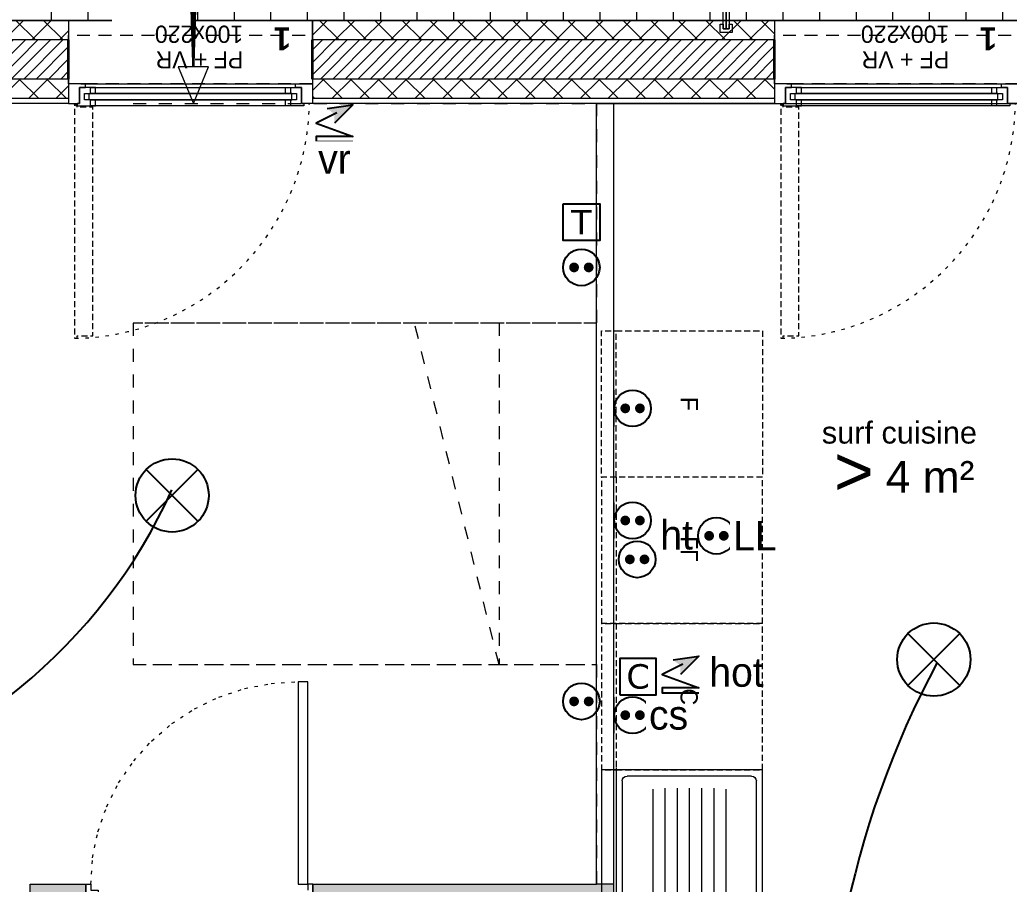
# Model space of a CAD drawing. Header units: centimetres. Extents: x 2666 to 9670, y 1889 to 5633.
# Drawn here: x 6692.1 to 7097.7, y 4563.4 to 4917.7 of the extents above; entities that cross this region are included whole.
import ezdxf

# ---------------------------------------------------------------- set-up
doc = ezdxf.new("R2010")
doc.units = ezdxf.units.CM
doc.header["$LTSCALE"] = 12.7
for name, pattern in [('Style de ligne -11', [0.694444, 0.41656, -0.277884]), ('Style de ligne -13', [0.295276, 0.19685, -0.098425]), ('Style de ligne -14', [0.295276, 0.19685, -0.098425]), ('Style de ligne -17', [0.694444, 0.41656, -0.277884]), ('Style de ligne -18', [0.328084, 0.109361, -0.218723]), ('VW-01', [0.83312, 0.41656, -0.41656])]:
    doc.linetypes.add(name, pattern=pattern)
for name, color, linetype, lineweight in [('B BATI-lumon', 7, 'Continuous', 20), ('B GÈnÈral', 7, 'Continuous', 5), ('B Général', 7, 'Continuous', 5), ('C ANNOTATIONS-prestations', 7, 'Continuous', 5), ('F REMPLISSAGE-vert foncÈ', 7, 'Continuous', 5), ('F REMPLISSAGE-vert foncé', 7, 'Continuous', 13), ('prlm-ELEC-CFA', 1, 'Continuous', 25), ('prlm-ELEC-CFO', 1, 'Continuous', 25)]:
    doc.layers.add(name, color=color, linetype=linetype, lineweight=lineweight)
doc.layers.add('B faience', color=7, linetype='Style de ligne -11', lineweight=13, true_color=0x0040ff)
doc.layers.add('D SURFACES-shab', color=1, linetype='Continuous', lineweight=5, true_color=0xff0000)
doc.layers.add('prlm-VMC', color=93, linetype='Continuous')
doc.styles.add('Eurostile', font='')
doc.styles.add('Eurostile (bold)', font='')
doc.styles.add('prlm-elec-cfo', font='comic.ttf', dxfattribs={"height": 12})
doc.styles.add('prlm-sejc', font='arial.ttf', dxfattribs={"height": 20})
doc.styles.add('prlm-vmc', font='pala.ttf', dxfattribs={"height": 14})
doc.styles.get('Eurostile').set_extended_font_data('Eurostile')
doc.styles.get('Eurostile (bold)').set_extended_font_data('Eurostile', bold=True)
pattern_1 = [(225, (0, 0), (5.656854, -5.656854), []), (315, (0, 0), (-5.656854, -5.656854), [])]
pattern_2 = [(45, (0, 0), (2.4253472, -2.6458333), [])]
pattern_3 = [(225, (0, 0), (5.656854, -5.656854), []), (315, (0, 0), (-5.656854, -5.656854), [])]

# ---------------------------------------------------------------- blocks, each defined once
blk = doc.blocks.new('PF 100.220 + VR')
at = {"layer": 'B Général', "color": 7, "linetype": 'Continuous', "lineweight": 13}
for p, q in [((-50, 7), (-50, 17)), ((50, 7), (50, 17))]:
    blk.add_line(p, q, dxfattribs=at)
at = {"layer": 'B Général'}
blk.add_line((45, 9), (-45, 9), dxfattribs=at)
at = {"layer": 'B Général', "color": 7, "linetype": 'Continuous', "lineweight": 35}
for p, q in [((-50, 7), (-50, -9)), ((50, 7), (50, -9))]:
    blk.add_line(p, q, dxfattribs=at)
at = {"layer": 'B Général', "color": 7, "linetype": 'Style de ligne -14', "lineweight": 5, "flags": 128}
blk.add_lwpolyline([(47.5, 113.27), (46.5, 113.27), (46.5, 112.27), (40, 112.27), (40, 18.5), (46.5, 18.5), (46.5, 17.5), (47.5, 17.5)], close=True, dxfattribs=at)
at = {"layer": 'B Général', "lineweight": 5, "flags": 128}
for points in [[(-43, 10.5), (-43, 9), (-50, 9), (-50, 17), (-45.5, 17), (-45.5, 10.5)], [(-41, 18), (41, 18), (41, 15.5), (-41, 15.5)], [(43, 10.5), (43, 9), (50, 9), (50, 17), (45.5, 17), (45.5, 10.5)], [(-43.5, 15.5), (43.5, 15.5), (43.5, 13), (-43.5, 13)], [(-41, 13), (41, 13), (41, 10.5), (-41, 10.5)]]:
    blk.add_lwpolyline(points, close=True, dxfattribs=at)
at = {"layer": 'B Général', "color": 7, "linetype": 'Continuous', "lineweight": 5, "flags": 128}
for points in [[(-39, 15.5), (-41.5, 15.5), (-41.5, 13), (-39, 13), (-39, 10.5), (-45.5, 10.5), (-45.5, 17), (-46.5, 17), (-46.5, 18), (-39, 18)], [(39, 15.5), (41.5, 15.5), (41.5, 13), (39, 13), (39, 10.5), (45.5, 10.5), (45.5, 17), (46.5, 17), (46.5, 18), (39, 18)]]:
    blk.add_lwpolyline(points, close=True, dxfattribs=at)
at = {"layer": 'B Général', "color": 7, "linetype": 'Style de ligne -17', "lineweight": 5, "flags": 128}
blk.add_lwpolyline([(-50, 9), (50, 9), (50, -11), (-50, -11)], close=True, dxfattribs=at)
at = {"layer": 'B Général', "lineweight": 13, "flags": 128}
blk.add_lwpolyline([(-50, -9), (-50, -17), (50, -17), (50, -9)], dxfattribs=at)
at = {"layer": 'B Général'}
blk.add_circle((47, 17.5), 0.5, dxfattribs=at)
at = {"layer": 'B Général', "color": 7, "linetype": 'Style de ligne -18', "lineweight": 5}
blk.add_arc((48.78, 15.78), 97.5, 90.8973, 179.2823, dxfattribs=at)
at = {"layer": 'B Général', "insert": (-21.61, 2.65), "char_height": 7.059, "attachment_point": 1, "rotation": 360, "line_spacing_factor": 0.894142, "style": 'Eurostile'}
blk.add_mtext('PF + VR', dxfattribs=at)
at = {"layer": 'C ANNOTATIONS-prestations', "attachment_point": 1, "rotation": 360, "line_spacing_factor": 0.894142}
for s, insert, char_height, style in [('1', (-41.14, -4.77), 9.41, 'Eurostile (bold)'), ('100x220', (-21.61, -7.83), 7.059, 'Eurostile')]:
    blk.add_mtext(s, dxfattribs=dict(at, insert=insert, char_height=char_height, style=style))
blk = doc.blocks.new('Groupe-31-1')
at = {"layer": 'B Général', "color": 7, "linetype": 'Continuous', "lineweight": 5}
for p, q in [((6704.89, 5109.39), (6704.89, 4917.39)), ((6719.89, 5109.39), (6719.89, 4917.39)), ((6734.89, 5109.39), (6734.89, 4917.39)), ((6749.89, 5109.39), (6749.89, 4917.39)), ((6764.89, 5109.39), (6764.89, 4917.39)), ((6779.89, 5109.39), (6779.89, 4917.39)), ((6794.89, 5109.39), (6794.89, 4917.39)), ((6809.89, 5109.39), (6809.89, 4917.39)), ((6824.89, 5109.39), (6824.89, 4917.39)), ((6839.89, 5109.39), (6839.89, 4917.39)), ((6854.89, 5109.39), (6854.89, 4917.39)), ((6869.89, 5109.39), (6869.89, 4917.39)), ((6884.89, 5109.39), (6884.89, 4917.39)), ((6899.89, 5109.39), (6899.89, 4917.39)), ((6914.89, 5109.39), (6914.89, 4917.39)), ((6929.89, 5109.39), (6929.89, 4917.39)), ((6944.89, 5109.39), (6944.89, 4917.39)), ((6959.89, 5109.39), (6959.89, 4917.39)), ((6974.89, 5109.39), (6974.89, 4917.39)), ((6989.89, 5109.39), (6989.89, 4917.39)), ((7004.89, 5109.39), (7004.89, 4917.39)), ((7019.89, 5109.39), (7019.89, 4917.39)), ((7034.89, 5109.39), (7034.89, 4917.39)), ((7049.89, 5109.39), (7049.89, 4917.39)), ((7064.89, 5109.39), (7064.89, 4917.39)), ((7079.89, 5109.39), (7079.89, 4917.39)), ((7094.89, 5109.39), (7094.89, 4917.39))]:
    blk.add_line(p, q, dxfattribs=at)
at = {"layer": 'B Général', "color": 7, "linetype": 'Continuous', "lineweight": 13, "flags": 128}
blk.add_lwpolyline([(7803.47, 4917.39), (7803.47, 5109.39), (6209.57, 5109.39), (6209.89, 4917.39), (7638.48, 4917.39)], close=True, dxfattribs=at)
blk = doc.blocks.new('Groupe-55-1')
at = {"layer": 'B BATI-lumon', "linetype": 'Continuous', "lineweight": 5, "flags": 128}
for points in [[(6979.14, 5112.39), (6979.14, 5108.89), (6980.38, 5108.89), (6980.38, 5110.82), (6982.88, 5110.82), (6982.88, 5108.89), (6984.14, 5108.89), (6984.14, 5112.39), (6980.14, 5112.39), (6980.14, 5112.39)], [(6980.38, 4913.97), (6980.38, 5110.82), (6981.63, 5110.82), (6981.63, 4913.97)], [(6981.63, 4913.97), (6981.63, 5110.82), (6982.88, 5110.82), (6982.88, 4913.97)], [(6979.14, 4912.39), (6979.14, 4915.89), (6980.38, 4915.89), (6980.38, 4913.97), (6982.88, 4913.97), (6982.88, 4915.89), (6984.14, 4915.89), (6984.14, 4912.39), (6980.14, 4912.39), (6980.14, 4912.39)]]:
    blk.add_lwpolyline(points, close=True, dxfattribs=at)
blk = doc.blocks.new('Groupe-62-1')
at = {"layer": 'B BATI-lumon'}
blk.add_blockref('Groupe-55-1', (0, 0), dxfattribs=at)
blk = doc.blocks.new('xi.EA')
at = {"layer": 'prlm-VMC', "color": 0, "linetype": 'ByBlock', "lineweight": 5, "flags": 128}
blk.add_lwpolyline([(-6.17, -15), (6.17, -15), (0, 0)], close=True, dxfattribs=at)
at = {"layer": 'prlm-VMC', "color": 0, "linetype": 'ByBlock', "lineweight": -2, "flags": 128}
blk.add_lwpolyline([(0, -15, 1, 4, 0), (0, -63.63, 1, 1, 0)], format="xyseb", dxfattribs=at)
at = {"layer": 'prlm-VMC', "color": 0, "linetype": 'ByBlock', "lineweight": 5}
blk.add_solid([(0, 0), (6.17, -15), (-6.17, -15), (0, 0)], dxfattribs=at)
blk = doc.blocks.new('xi.PTCE')
at = {"layer": 'prlm-ELEC-CFO', "color": 0}
for points in [[(-10.61, 10.61), (10.61, -10.61)], [(10.61, 10.61), (-10.61, -10.61)]]:
    blk.add_lwpolyline(points, dxfattribs=at)
at = {"layer": 'prlm-ELEC-CFO', "color": 0, "linetype": 'ByBlock'}
blk.add_circle((0, 0), 15, dxfattribs=at)
blk = doc.blocks.new('xi.PC')
at = {"color": 0, "lineweight": 5}
blk.add_wipeout([(-7.5, -7.5), (7.5, -7.5), (7.5, 7.5), (-7.5, 7.5)], dxfattribs=at).dxf.layer = 'prlm-ELEC-CFO'
at = {"layer": 'prlm-ELEC-CFO', "color": 0, "linetype": 'ByBlock', "lineweight": 5, "const_width": 2}
for points in [[(-4, 0, 1), (-2, 0, 1)], [(2, 0, 1), (4, 0, 1)]]:
    blk.add_lwpolyline(points, format="xyb", close=True, dxfattribs=at)
at = {"layer": 'prlm-ELEC-CFO', "color": 0, "linetype": 'ByBlock', "lineweight": -2}
blk.add_circle((0, 0), 7.5, dxfattribs=at)
blk = doc.blocks.new('xi.TEL')
at = {"layer": 'prlm-ELEC-CFA', "color": 0, "linetype": 'ByBlock', "lineweight": -2, "flags": 128}
blk.add_lwpolyline([(-7.5, 7.5), (7.5, 7.5), (7.5, -7.5), (-7.5, -7.5)], close=True, dxfattribs=at)
at = {"layer": 'prlm-ELEC-CFA', "color": 0, "linetype": 'ByBlock', "insert": (0, 0), "char_height": 10, "width": 11.36, "attachment_point": 5}
blk.add_mtext('{\\fVerdana|b0|i0|c0|p34;T}', dxfattribs=at)
blk = doc.blocks.new('xi.VR')
at = {"layer": 'prlm-ELEC-CFO', "lineweight": 5}
blk.add_hatch(color=0, dxfattribs=at).paths.add_polyline_path([(-3, 6), (-0.1, 3.7), (0, 0), (7.5, 7.5)])
at = {"layer": 'prlm-ELEC-CFO', "color": 0}
for points in [[(0.95, 4.23), (-7.5, 0), (7.5, -5.5), (-7.5, -5.5), (-7.5, -7.5), (7.5, -7.5)], [(-3, 6), (7.5, 7.5), (0, 0)]]:
    blk.add_lwpolyline(points, dxfattribs=at)
blk = doc.blocks.new('xi.4m²')
at = {"color": 0}
blk.add_wipeout([(-34.54, 20.54), (34.54, 20.54), (34.54, -20.54), (-34.54, -20.54)], dxfattribs=at).dxf.layer = 'prlm-ELEC-CFO'
at = {"layer": 'prlm-ELEC-CFO', "color": 0, "attachment_point": 6, "line_spacing_factor": 0.8, "style": 'prlm-sejc'}
for s, insert, char_height in [('surf cuisine', (30.36, 8.9), 9), ('4 m²', (29.31, -9.19), 13)]:
    blk.add_mtext(s, dxfattribs=dict(at, insert=insert, char_height=char_height))
at = {"layer": 'prlm-ELEC-CFO', "color": 0, "style": 'prlm-sejc', "flags": 8}
blk.add_attdef('?', (-28.3, -16.79), '', height=20, dxfattribs=at)
blk = doc.blocks.new('xi.PCHT')
at = {"color": 0, "lineweight": 5}
blk.add_wipeout([(-7.5, -7.5), (7.5, -7.5), (7.5, 7.5), (-7.5, 7.5)], dxfattribs=at).dxf.layer = 'prlm-ELEC-CFO'
at = {"layer": 'prlm-ELEC-CFO', "color": 0, "linetype": 'ByBlock', "lineweight": 5, "const_width": 2}
for points in [[(-4, 0, 1), (-2, 0, 1)], [(2, 0, 1), (4, 0, 1)]]:
    blk.add_lwpolyline(points, format="xyb", close=True, dxfattribs=at)
at = {"layer": 'prlm-ELEC-CFO', "color": 0, "linetype": 'ByBlock', "lineweight": -2}
blk.add_circle((0, 0), 7.5, dxfattribs=at)
blk = doc.blocks.new('xi.SF32')
at = {"layer": 'prlm-ELEC-CFO', "color": 0, "flags": 128}
blk.add_lwpolyline([(-7.5, -7.5), (7.5, -7.5), (7.5, 7.5), (-7.5, 7.5)], close=True, dxfattribs=at)
at = {"layer": 'prlm-ELEC-CFO', "color": 0, "linetype": 'ByBlock', "insert": (0, 0), "char_height": 10, "width": 11.36, "attachment_point": 5}
blk.add_mtext('{\\fVerdana|b0|i0|c0|p34;C}', dxfattribs=at)
blk = doc.blocks.new('xi.PCS')
at = {"color": 0, "lineweight": 5}
blk.add_wipeout([(-7.5, -7.5), (7.5, -7.5), (7.5, 7.5), (-7.5, 7.5)], dxfattribs=at).dxf.layer = 'prlm-ELEC-CFO'
at = {"layer": 'prlm-ELEC-CFO', "color": 0, "linetype": 'ByBlock', "lineweight": 5, "const_width": 2}
for points in [[(-4, 0, 1), (-2, 0, 1)], [(2, 0, 1), (4, 0, 1)]]:
    blk.add_lwpolyline(points, format="xyb", close=True, dxfattribs=at)
at = {"layer": 'prlm-ELEC-CFO', "color": 0, "linetype": 'ByBlock', "lineweight": -2}
blk.add_circle((0, 0), 7.5, dxfattribs=at)
blk = doc.blocks.new('xi.LL')
at = {"color": 0, "lineweight": 5}
blk.add_wipeout([(-7.5, -7.5), (7.5, -7.5), (7.5, 7.5), (-7.5, 7.5)], dxfattribs=at).dxf.layer = 'prlm-ELEC-CFO'
at = {"layer": 'prlm-ELEC-CFO', "color": 0, "linetype": 'ByBlock', "lineweight": 5, "const_width": 2}
for points in [[(-4, 0, 1), (-2, 0, 1)], [(2, 0, 1), (4, 0, 1)]]:
    blk.add_lwpolyline(points, format="xyb", close=True, dxfattribs=at)
at = {"layer": 'prlm-ELEC-CFO', "color": 0, "linetype": 'ByBlock', "lineweight": -2}
blk.add_circle((0, 0), 7.5, dxfattribs=at)
blk = doc.blocks.new('xi.hot')
at = {"layer": 'prlm-ELEC-CFO', "lineweight": 5}
blk.add_hatch(color=0, dxfattribs=at).paths.add_polyline_path([(-3, 6), (-0.1, 3.7), (0, 0), (7.5, 7.5)])
at = {"layer": 'prlm-ELEC-CFO', "color": 0}
for points in [[(0.95, 4.23), (-7.5, 0), (7.5, -5.5), (-7.5, -5.5), (-7.5, -7.5), (7.5, -7.5)], [(-3, 6), (7.5, 7.5), (0, 0)]]:
    blk.add_lwpolyline(points, dxfattribs=at)
blk = doc.blocks.new('Lave Linge')
at = {"layer": 'B Général', "color": 7, "linetype": 'Style de ligne -13', "lineweight": 5, "flags": 128}
blk.add_lwpolyline([(-29.47, 30), (-29.47, 36), (30.53, 36), (30.53, 30)], dxfattribs=at)
blk.add_lwpolyline([(-29.47, 30), (30.53, 30), (30.53, -30), (-29.47, -30)], close=True, dxfattribs=at)
at = {"layer": 'B Général', "color": 7, "insert": (0, 0), "char_height": 7.059, "attachment_point": 5, "line_spacing_factor": 0.894142, "style": 'Eurostile'}
blk.add_mtext('LL', dxfattribs=at)
blk = doc.blocks.new('Evier 120.60 RSH')
at = {"layer": 'B Général', "color": 7, "linetype": 'Continuous', "lineweight": 5}
for p, q in [((-55.5, -2.5), (55.5, -2.5)), ((-57.5, -55.5), (-57.5, -4.5)), ((2, -7.53), (51.79, -7.53)), ((57.5, -4.5), (57.5, -55.5)), ((0, -50.5), (0, -9.53)), ((18.98, -10), (18.98, -10)), ((53.79, -9.53), (53.79, -50.5)), ((-52.12, -15), (-7.88, -15)), ((-52.5, -20), (-7.5, -20)), ((-52.5, -25), (-7.5, -25)), ((-52.5, -30), (-7.5, -30)), ((-52.5, -35), (-7.5, -35)), ((-52.5, -40), (-7.5, -40)), ((25.65, -43.33), (25.65, -43.33)), ((-52.12, -45), (-7.88, -45)), ((51.79, -52.5), (2, -52.5)), ((9.17, -50), (9.17, -50)), ((55.5, -57.5), (-55.5, -57.5))]:
    blk.add_line(p, q, dxfattribs=at)
at = {"layer": 'B Général', "color": 7, "linetype": 'Continuous', "lineweight": 5, "flags": 128}
blk.add_lwpolyline([(-60, 0), (-60, 6), (60, 6), (60, 0)], dxfattribs=at)
blk.add_lwpolyline([(-60, 0), (60, 0), (60, -60), (-60, -60)], close=True, dxfattribs=at)
for points in [[(25.65, -12), (25.65, -48, -0.414212), (23.65, -50), (4.5, -50, -0.198914), (3.09, -49.41, -0.198914), (2.5, -48), (2.5, -12, -0.414214), (4.5, -10)], [(25.65, -12, 0.414212), (23.65, -10), (4.45, -10)], [(28.15, -12), (28.15, -48, 0.414212), (30.15, -50), (49.29, -50, 0.198914), (50.71, -49.41, 0.198914), (51.29, -48), (51.29, -12, 0.414214), (49.29, -10)], [(28.15, -12, -0.414212), (30.15, -10), (49.34, -10)]]:
    blk.add_lwpolyline(points, format="xyb", dxfattribs=at)
at = {"layer": 'B Général', "color": 7, "linetype": 'Continuous', "lineweight": 5}
for centre, start, end in [((-55.5, -4.5), 90, 180), ((55.5, -4.5), 0, 90), ((2, -9.53), 90, 180), ((51.79, -9.53), 0, 90), ((2, -50.5), 180, 270), ((51.79, -50.5), 270, 0), ((-55.5, -55.5), 180, 270), ((55.5, -55.5), 270, 0)]:
    blk.add_arc(centre, 2, start, end, dxfattribs=at)
for centre in [(18.15, -17), (35.65, -17)]:
    blk.add_ellipse(centre, major_axis=(3.54, 0), ratio=1, dxfattribs=at)
blk = doc.blocks.new('Cuisson')
at = {"layer": 'B Général', "color": 7, "linetype": 'Style de ligne -13', "lineweight": 5, "flags": 128}
blk.add_lwpolyline([(-30, 30), (-30, 36), (30, 36), (30, 30)], dxfattribs=at)
blk.add_lwpolyline([(-30, 30), (30, 30), (30, -30), (-30, -30)], close=True, dxfattribs=at)
at = {"layer": 'B Général', "color": 7, "insert": (0, 0), "char_height": 7.06, "attachment_point": 5, "line_spacing_factor": 0.894142, "style": 'Eurostile'}
blk.add_mtext('C', dxfattribs=at)
blk = doc.blocks.new('Frigo')
at = {"layer": 'B Général', "color": 7, "linetype": 'Style de ligne -13', "lineweight": 5, "flags": 128}
blk.add_lwpolyline([(-30, 30), (30, 30), (30, -30), (-30, -30)], close=True, dxfattribs=at)
blk.add_lwpolyline([(30, -30), (30, -36), (-30, -36), (-30, -30)], dxfattribs=at)
at = {"layer": 'B Général', "color": 7, "insert": (0, 0), "char_height": 7.06, "attachment_point": 5, "line_spacing_factor": 0.894142, "style": 'Eurostile'}
blk.add_mtext('F', dxfattribs=at)
blk = doc.blocks.new('Groupe-9-1')
at = {"layer": 'B Général', "color": 7, "linetype": 'VW-01', "lineweight": 5}
blk.add_line((70, -114.99), (-70, -80.35), dxfattribs=at)
at = {"layer": 'B Général', "linetype": 'VW-01', "flags": 128}
for points in [[(-70, 35), (70, 35), (70, -155), (-70, -155)], [(-70, -114.99), (70, -114.99), (70, -155), (-70, -155)]]:
    blk.add_lwpolyline(points, close=True, dxfattribs=at)

msp = doc.modelspace()

# ---------------------------------------------------------------- hatches: boundary and pattern name
at = {"layer": 'B GÈnÈral', "linetype": 'Continuous', "lineweight": 5, "true_color": 0x808080}
h = msp.add_hatch(dxfattribs=at)
h.set_pattern_fill('02_ISOLANT', color=8, angle=180, style=0, pattern_type=2)
h.set_pattern_definition(pattern_1)
h.paths.add_polyline_path([(6712.05, 4909.39), (6712.05, 4917.39), (6442.05, 4917.39), (6442.05, 4909.39)])
h = msp.add_hatch(dxfattribs=at)
h.set_pattern_fill('02_ISOLANT', color=8, angle=180, style=0, pattern_type=2)
h.set_pattern_definition(pattern_3)
h.paths.add_polyline_path([(7001.5, 4909.39), (7001.5, 4917.39), (6812.05, 4917.39), (6812.05, 4909.39)])
at = {"layer": 'B GÈnÈral', "linetype": 'Continuous', "lineweight": 5}
h = msp.add_hatch(dxfattribs=at)
h.set_pattern_fill('50_BETON', style=0, pattern_type=2)
h.set_pattern_definition(pattern_2)
h.paths.add_polyline_path([(6712.05, 4893.39), (6712.05, 4909.39), (6442.05, 4909.39), (6442.05, 4893.39)])
h = msp.add_hatch(dxfattribs=at)
h.set_pattern_fill('50_BETON', style=0, pattern_type=2)
h.set_pattern_definition(pattern_2)
h.paths.add_polyline_path([(7001.5, 4893.39), (7001.5, 4909.39), (6812.05, 4909.39), (6812.05, 4893.39)])
at = {"layer": 'B GÈnÈral', "linetype": 'Continuous', "lineweight": 5, "true_color": 0x808080}
h = msp.add_hatch(dxfattribs=at)
h.set_pattern_fill('02_ISOLANT', color=8, angle=180, style=0, pattern_type=2)
h.set_pattern_definition(pattern_1)
h.paths.add_polyline_path([(6712.05, 4885.39), (6712.05, 4893.39), (6442.05, 4893.39), (6442.05, 4885.39)])
h = msp.add_hatch(dxfattribs=at)
h.set_pattern_fill('02_ISOLANT', color=8, angle=180, style=0, pattern_type=2)
h.set_pattern_definition(pattern_3)
h.paths.add_polyline_path([(7001.5, 4885.39), (7001.5, 4893.39), (6812.05, 4893.39), (6812.05, 4885.39)])
at = {"layer": 'B GÈnÈral', "linetype": 'Continuous', "lineweight": 0, "true_color": 0xc0dcc0}
for points in [[(6929.83, 4559.69), (6928.53, 4558.39), (6812.18, 4558.39), (6812.18, 4563.39), (6935.53, 4563.39), (6934.23, 4562.09)], [(6934.23, 4562.09), (6935.53, 4563.39), (6935.53, 4471.39), (6934.23, 4472.69), (6929.83, 4475.09), (6928.53, 4476.39), (6928.53, 4558.39), (6929.83, 4559.69)]]:
    msp.add_hatch(color=9, dxfattribs=at).paths.add_polyline_path(points)

# ---------------------------------------------------------------- linework, layer by layer
at = {"layer": 'B faience'}
msp.add_line((6936.53, 4611.22), (6936.53, 4429.22), dxfattribs=at)
at = {"layer": 'B GÈnÈral', "color": 9, "linetype": 'Continuous', "true_color": 0xc0dcc0}
for points in [[(6696.26, 4563.39), (6701.26, 4558.39), (6719.18, 4563.39), (6719.18, 4558.39)], [(6696.26, 4393.39), (6701.26, 4398.39), (6696.26, 4563.39), (6701.26, 4558.39)]]:
    msp.add_solid(points, dxfattribs=at)
at = {"layer": 'B Général', "color": 7, "linetype": 'Continuous', "lineweight": 5}
for p, q in [((6712.05, 4917.39), (6442.05, 4917.39)), ((7001.5, 4917.39), (6812.05, 4917.39)), ((6712.05, 4909.39), (6442.05, 4909.39)), ((7001.5, 4909.39), (6812.05, 4909.39)), ((6712.05, 4893.39), (6442.05, 4893.39)), ((7001.5, 4893.39), (6812.05, 4893.39)), ((6712.05, 4885.39), (6442.05, 4885.39)), ((6712.05, 4885.39), (6442.05, 4885.39)), ((7001.5, 4885.39), (6812.05, 4885.39)), ((7001.5, 4885.39), (6812.05, 4885.39)), ((6712.05, 4883.39), (6442.05, 4883.39)), ((7001.5, 4883.39), (6812.05, 4883.39)), ((6928.53, 4883.39), (6935.53, 4883.39)), ((6812.18, 4563.39), (6810.18, 4563.39)), ((6810.18, 4563.39), (6810.18, 4560.89)), ((6812.18, 4558.39), (6812.18, 4563.39))]:
    msp.add_line(p, q, dxfattribs=at)
at = {"layer": 'B Général', "color": 7, "linetype": 'Continuous', "lineweight": 13}
for p, q in [((6712.05, 4917.39), (6442.05, 4917.39)), ((6712.05, 4917.39), (6712.05, 4883.39)), ((6812.05, 4917.39), (6812.05, 4883.39)), ((7001.5, 4917.39), (6812.05, 4917.39)), ((7001.5, 4917.39), (7001.5, 4883.39)), ((6712.05, 4883.39), (6442.05, 4883.39)), ((7001.5, 4883.39), (6812.05, 4883.39))]:
    msp.add_line(p, q, dxfattribs=at)
at = {"layer": 'B Général', "color": 7, "linetype": 'Continuous', "lineweight": 18}
for p, q in [((6712.05, 4909.39), (6442.05, 4909.39)), ((7001.5, 4909.39), (6812.05, 4909.39)), ((6712.05, 4893.39), (6442.05, 4893.39)), ((7001.5, 4893.39), (6812.05, 4893.39))]:
    msp.add_line(p, q, dxfattribs=at)
at = {"layer": 'B Général', "color": 154, "linetype": 'VW-01'}
for p, q in [((6738.53, 4883.39), (6928.53, 4883.39)), ((6738.53, 4793.39), (6738.53, 4653.39)), ((6928.53, 4793.39), (6738.53, 4793.39)), ((6738.53, 4653.39), (6928.53, 4653.39))]:
    msp.add_line(p, q, dxfattribs=at)
at = {"layer": 'B Général', "linetype": 'Style de ligne -18', "lineweight": 5}
for p, q in [((6784.18, 4643.56), (6795.09, 4645.68)), ((6795.09, 4645.68), (6806.18, 4646.39)), ((6773.65, 4640.07), (6784.18, 4643.56)), ((6763.68, 4635.27), (6773.65, 4640.07)), ((6754.44, 4629.24), (6763.68, 4635.27)), ((6746.08, 4622.08), (6754.44, 4629.24)), ((6738.75, 4613.92), (6746.08, 4622.08)), ((6732.57, 4604.89), (6738.75, 4613.92)), ((6727.65, 4595.15), (6732.57, 4604.89)), ((6724.08, 4584.87), (6727.65, 4595.15)), ((6721.91, 4574.22), (6724.08, 4584.87)), ((6721.18, 4563.39), (6721.91, 4574.22))]:
    msp.add_line(p, q, dxfattribs=at)
at = {"layer": 'B Général'}
for p, q in [((6810.18, 4646.39), (6806.18, 4646.39)), ((6806.18, 4646.39), (6806.18, 4563.39)), ((6810.18, 4563.39), (6810.18, 4646.39)), ((6806.18, 4563.39), (6810.18, 4563.39))]:
    msp.add_line(p, q, dxfattribs=at)
at = {"layer": 'B Général', "color": 98, "linetype": 'Continuous', "lineweight": 13, "true_color": 0x004400}
for p, q in [((6696.26, 4563.39), (6719.18, 4563.39)), ((6696.26, 4393.39), (6696.26, 4563.39)), ((6719.18, 4563.39), (6719.18, 4558.39)), ((6812.18, 4563.39), (6928.53, 4563.39)), ((6812.18, 4563.39), (6812.18, 4558.39)), ((6935.53, 4471.39), (6935.53, 4563.39))]:
    msp.add_line(p, q, dxfattribs=at)
at = {"layer": 'B Général', "color": 7, "linetype": 'Continuous', "lineweight": 5, "flags": 128}
msp.add_lwpolyline([(6719.18, 4563.39), (6721.18, 4563.39), (6721.18, 4560.89), (6724.18, 4560.89), (6724.18, 4558.39), (6719.18, 4558.39), (6719.18, 4558.39), (6719.18, 4558.39), (6719.18, 4562.67), (6719.18, 4562.67)], close=True, dxfattribs=at)
at = {"layer": 'D SURFACES-shab', "lineweight": 18}
msp.add_line((6935.53, 4883.39), (7604.48, 4883.39), dxfattribs=at)
at = {"layer": 'F REMPLISSAGE-vert foncÈ', "color": 54, "linetype": 'Continuous', "true_color": 0x99aa00}
for points in [[(6697.56, 4562.09), (6696.26, 4563.39), (6719.18, 4562.09), (6719.18, 4563.39)], [(6697.56, 4394.69), (6696.26, 4393.39), (6697.56, 4562.09), (6696.26, 4563.39)], [(6935.53, 4563.39), (6934.23, 4562.09), (6812.18, 4563.39), (6812.18, 4562.09)], [(6934.23, 4562.09), (6935.53, 4563.39), (6934.23, 4472.69), (6935.53, 4471.39)]]:
    msp.add_solid(points, dxfattribs=at)
at = {"layer": 'F REMPLISSAGE-vert foncé', "color": 98, "linetype": 'Continuous', "lineweight": 13, "true_color": 0x004400}
for p, q in [((6696.26, 4563.39), (6719.18, 4563.39)), ((6696.26, 4393.39), (6696.26, 4563.39)), ((6812.18, 4563.39), (6928.53, 4563.39)), ((6935.53, 4563.39), (6928.53, 4563.39)), ((6935.53, 4471.39), (6935.53, 4563.39))]:
    msp.add_line(p, q, dxfattribs=at)
at = {"layer": 'prlm-ELEC-CFO'}
for centre, radius, start, end in [((6550.47, 4817.29), 223.88, 282.8359, 335.6543), ((7401.07, 4474.76), 378.19, 151.6661, 186.3668)]:
    msp.add_arc(centre, radius, start, end, dxfattribs=at)

# ---------------------------------------------------------------- block references
at = {"layer": 'B BATI-lumon', "color": 7}
msp.add_blockref('Groupe-62-1', (0, 0), dxfattribs=at)
at = {"layer": 'B Général', "color": 7}
msp.add_blockref('Groupe-31-1', (0, 0), dxfattribs=at)
at = {"layer": 'B Général', "color": 7, "rotation": 179.9999999243134}
for p in [(6762.05, 4900.39), (7051.5, 4900.39)]:
    msp.add_blockref('PF 100.220 + VR', p, dxfattribs=at)
at = {"layer": 'B Général', "extrusion": (0, 0, -1), "zscale": -1, "rotation": 270}
msp.add_blockref('Groupe-9-1', (-6773.53, 4723.39), dxfattribs=at)
at = {"layer": 'B Général', "color": 7, "extrusion": (0, 0, -1), "zscale": -1, "rotation": 270}
msp.add_blockref('Evier 120.60 RSH', (-6936.53, 4550.22), dxfattribs=at)
at = {"layer": 'prlm-ELEC-CFA'}
msp.add_blockref('xi.TEL', (6922.29, 4834.74), dxfattribs=at)
at = {"layer": 'prlm-ELEC-CFO'}
for name, p in [('xi.VR', (6821.08, 4875.34)), ('xi.PC', (6922.29, 4816.17)), ('xi.PC', (6943.29, 4758.41)), ('xi.PTCE', (6754.5, 4722.73)), ('xi.PCHT', (6943.29, 4712.45)), ('xi.PTCE', (7066.79, 4655.47)), ('xi.SF32', (6945.52, 4648.46)), ('xi.PC', (6922.29, 4638.32))]:
    msp.add_blockref(name, p, dxfattribs=at)
msp.add_blockref('xi.4m²', (7054.1, 4739.52), dxfattribs=at).add_auto_attribs({'?': '>'})

# ---------------------------------------------------------------- texts
at = {"layer": 'prlm-ELEC-CFO', "lineweight": 20, "char_height": 12, "line_spacing_factor": 0.8, "style": 'prlm-elec-cfo', "bg_fill": 3, "bg_fill_color": 256, "bg_fill_transparency": 0}
for s, insert, attachment_point, box_fill_scale in [('ht', (6961.35, 4706.49), 5, 1.1), ('hot', (6985.9, 4656.31), 2, 0.95)]:
    msp.add_mtext(s, dxfattribs=dict(at, insert=insert, attachment_point=attachment_point, box_fill_scale=box_fill_scale))

# ---------------------------------------------------------------- next in the draw order: linework, layer by layer
at = {"layer": 'B Général', "color": 7, "linetype": 'Continuous', "lineweight": 5}
msp.add_line((6928.53, 4563.39), (6928.53, 4883.39), dxfattribs=at)
at = {"layer": 'B Général', "color": 154, "linetype": 'VW-01'}
for p, q in [((6928.53, 4883.39), (6928.53, 4793.39)), ((6928.53, 4653.39), (6928.53, 4563.39))]:
    msp.add_line(p, q, dxfattribs=at)
at = {"layer": 'D SURFACES-shab', "lineweight": 18}
msp.add_line((6928.53, 4563.39), (6928.53, 4883.39), dxfattribs=at)

# ---------------------------------------------------------------- next in the draw order: block references
at = {"layer": 'B Général', "color": 7, "rotation": 270}
msp.add_blockref('Frigo', (6966.53, 4760.22), dxfattribs=at)
at = {"layer": 'prlm-ELEC-CFO'}
for name, p in [('xi.LL', (6977.66, 4706.18)), ('xi.PCHT', (6945.16, 4696.52)), ('xi.PCS', (6943.29, 4632.67))]:
    msp.add_blockref(name, p, dxfattribs=at)

# ---------------------------------------------------------------- next in the draw order: texts
at = {"layer": 'prlm-ELEC-CFO', "lineweight": 20, "insert": (6821.08, 4860.62), "char_height": 12, "attachment_point": 5, "line_spacing_factor": 0.8, "style": 'prlm-elec-cfo', "bg_fill": 3, "box_fill_scale": 1.1, "bg_fill_color": 256, "bg_fill_transparency": 0}
msp.add_mtext('vr', dxfattribs=at)
at = {"layer": 'prlm-VMC', "insert": (6746.16, 4943.32), "char_height": 12, "width": 20.51, "attachment_point": 5, "line_spacing_factor": 0.8, "style": 'prlm-vmc', "bg_fill": 2}
msp.add_mtext('Auvent acoustique intérieur', dxfattribs=at)

# ---------------------------------------------------------------- next in the draw order: linework, layer by layer
at = {"layer": 'B Général', "color": 7, "linetype": 'Continuous', "lineweight": 5}
msp.add_line((6935.53, 4563.39), (6935.53, 4883.39), dxfattribs=at)
at = {"layer": 'D SURFACES-shab', "lineweight": 18}
msp.add_line((6935.53, 4428.22), (6935.53, 4883.39), dxfattribs=at)

# ---------------------------------------------------------------- next in the draw order: block references
at = {"layer": 'prlm-VMC', "rotation": 180}
msp.add_blockref('xi.EA', (6763.21, 4883.34), dxfattribs=at)

# ---------------------------------------------------------------- next in the draw order: texts
at = {"layer": 'prlm-ELEC-CFO', "lineweight": 20, "char_height": 12, "attachment_point": 5, "line_spacing_factor": 0.8, "style": 'prlm-elec-cfo', "bg_fill": 3, "box_fill_scale": 1.1, "bg_fill_color": 256, "bg_fill_transparency": 0}
for s, insert in [('LL', (6993.4, 4706.18)), ('cs', (6958.04, 4632.67))]:
    msp.add_mtext(s, dxfattribs=dict(at, insert=insert))

# ---------------------------------------------------------------- next in the draw order: block references
at = {"layer": 'B Général', "color": 7, "extrusion": (0, 0, -1), "zscale": -1, "rotation": 270}
for name, p in [('Lave Linge', (-6966.53, 4700.76)), ('Cuisson', (-6966.53, 4640.22))]:
    msp.add_blockref(name, p, dxfattribs=at)
at = {"layer": 'prlm-ELEC-CFO'}
msp.add_blockref('xi.hot', (6962.88, 4649.34), dxfattribs=at)

doc.saveas('drawing.dxf')
